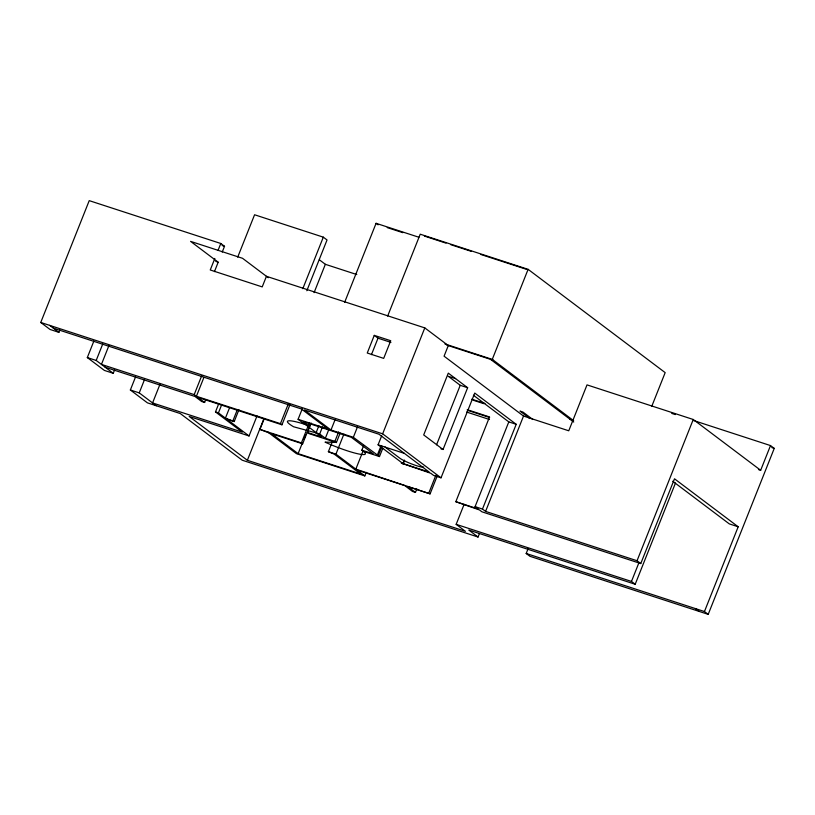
<?xml version="1.0" encoding="UTF-8"?>
<svg xmlns="http://www.w3.org/2000/svg" width="815" height="815" viewBox="0 0 815 815"><rect width="100%" height="100%" fill="white"/><g stroke="black" fill="none" stroke-linecap="round" stroke-linejoin="round"><path stroke-width="1.22" d="M59.821 329.983L58.884 332.337L50.01 329.443L40.75 322.465L89.232 200.643L220.794 243.491L224.522 246.303L222.23 252.059M114.66 369.776L113.254 373.311L104.381 370.418L87.317 357.561L93.868 341.078M113.254 373.311L96.19 360.454L102.751 343.971M108.935 345.57L101.447 364.407L194.194 394.613L196.405 396.284L280.441 423.657L281.959 424.798L289.926 404.79M479.444 533.489L478.038 537.024L242.208 460.21L180.309 413.562L147.423 402.855L130.359 389.988L135.504 377.039M156.297 405.748L139.233 392.881L144.387 379.933M160.097 384.008L152.568 402.936L242.361 432.174L215.486 411.932L218.766 403.69M214.834 258.457L210.25 269.979L262.216 286.9L266.434 276.305L424.798 327.895L448.291 345.591L444.073 356.186L523.525 416.058L568.748 430.789L587.014 384.884L693.259 419.491L760.67 470.286L770.501 445.571L693.412 420.459M218.043 250.399L220.794 243.491M214.447 271.639L218.104 262.42M237.705 257.143L254.575 214.763L323.311 237.155L327.039 239.967L306.837 290.741M194.194 394.613L201.692 375.786M196.405 396.284L203.903 377.447M105.176 367.219L194.968 396.467L201.672 401.51L204.626 402.478L205.563 400.124M238.907 409.782L234.231 421.549L225.419 418.146L218.44 412.889L221.721 404.647M225.419 418.146L229.636 407.551M232.988 420.611L237.206 410.016M302.823 288.653L323.311 237.155M464.132 504.332L456.166 524.34L465.426 531.319L247.363 460.292L189.192 416.455L249.054 435.954L257.041 415.884M247.363 460.292L263.805 418.971M314.081 292.646L325.348 264.305L319.337 259.771M268.767 432.796L259.954 429.403L264.172 418.808M280.441 423.657L288.408 403.649M363.724 445.448L361.85 450.175L373.362 453.924L351.245 437.258L303.231 421.62L308.345 425.471L304.728 424.289L298.096 419.297L302.324 408.672M344.602 302.416L376.082 223.31L418.869 237.246M310.637 423.759L302.64 443.839L301.397 442.902L309.384 422.822M332.602 441.058L328.374 451.683L334.221 454.118L360.607 474.004L298.117 453.649L302.334 443.054M303.74 439.53L305.615 434.813M340.15 433.081L336.391 442.535L308.936 433.59L307.408 432.439L311.157 423.026M307.408 432.439L321.721 437.105L316.057 432.836L318.869 425.746M336.391 442.535L334.873 441.384L325.338 438.276L319.674 434.008L322.495 426.928M325.338 438.276L328.628 430.014M382.775 448.301L379.484 456.563L353.343 437.298L330.982 430.004L335.199 419.419M374.268 335.373L367.249 353.027L383.692 358.376L390.721 340.721L374.268 335.373L378.007 338.184L390.925 342.392M334.873 441.384L338.632 431.94M371.446 354.657L378.007 338.184M387.655 316.067L420.224 234.2L528.11 269.337L665.172 372.628L651.735 406.4M437.115 476.204L430.096 493.859L355.829 469.145L335.933 454.149L343.899 434.14M353.343 437.298L357.561 426.703M355.829 469.145L362.858 451.479M267.524 431.858L296.405 453.629L364.814 475.909L366.22 472.374M404.586 460.363L403.231 463.776L378.089 444.817L381.705 435.74M770.501 445.571L774.25 448.393L708.204 614.357L704.455 611.535L738.186 526.785L674.504 478.802L640.773 563.552L637.045 560.74L485.587 511.402L482.48 509.059L516.201 424.309L474.748 393.075L441.027 477.824L382.643 433.835L424.798 327.895M377.253 455.31L381.002 445.887M378.241 455.626L382.001 446.182M404.311 460.159L402.956 463.562L429.271 472.13L378.975 434.232L304.311 409.914L330.982 430.004M364.814 475.909L357.072 470.072L404.77 485.608L412.502 491.445L415.467 492.403L416.873 488.878M436.565 444.766L460.231 385.301L448.209 376.245L455.616 378.649M443.044 449.503L467.637 387.716L448.291 373.138L423.698 434.935L443.044 449.503L440.925 448.821M428.853 492.922L435.872 475.267M573.658 420.713L492.27 359.384L528.11 269.337M640.773 563.552L481.91 511.8L479.424 509.925L455.819 501.704L489.54 416.954L467.26 409.701M455.819 501.704L478.181 508.988L475.074 506.655L508.805 421.895L473.413 395.234M485.587 511.402L523.525 416.058M708.204 614.357L529.933 556.299L526.195 553.477L528.069 548.76M637.045 560.74L693.259 419.491M675.482 483.03L635.201 584.253L631.472 581.441L638.97 562.615M336.116 442.321L325.063 442.148A31.439 4.157 21.7 0 0 356.909 453.578A31.439 4.157 21.7 0 0 363.093 451.113M424.421 236.095L446.019 243.135M450.817 244.694L471.202 251.336M480.799 254.463L526.388 269.307M387.227 227.589L402.834 232.672M325.348 264.305L356.797 274.553M222.118 245.519L224.522 246.303M215.792 261.411L218.196 262.196L190.567 241.372L242.534 258.294L268.298 277.711M671.733 413.399L675.35 414.57M771.846 447.608L774.25 448.393M444.939 343.971L492.27 359.384M446.875 345.132L493.513 360.322M758.449 469.562L760.67 470.286M570.001 419.236L572.965 420.194M460.231 385.301L467.637 387.716M471.742 399.197L484.935 403.486M473.158 400.185L483.906 403.69M508.805 421.895L516.201 424.309M467.331 410.251L489.611 417.514M466.618 412.044L489.509 419.501M738.186 526.785L729.303 523.892L672.701 481.237M40.75 322.465L382.643 433.835M53.362 328.17L301.356 408.947L328.017 429.047L298.096 419.297M378.089 444.817L404.403 453.395M87.317 357.561L96.19 360.454M316.057 432.836L319.674 434.008M403.231 463.776L401.265 463.124L430.789 473.281L433.621 475.41L441.027 477.824M281.959 424.798L197.923 397.425L204.626 402.478M379.484 456.563L363.368 451.316L361.85 450.175M215.486 411.932L218.44 412.889M259.954 429.403L301.397 442.902M328.374 451.683L335.933 454.149M234.231 421.549L226.662 419.083L249.054 435.954M302.64 443.839L271.731 433.763L298.117 453.649M130.359 389.988L139.233 392.881M475.074 506.655L482.48 509.059M430.096 493.859L407.724 486.575L415.467 492.403M456.166 524.34L631.472 581.441M635.201 584.253L468.778 530.045L478.038 537.024M526.195 553.477L704.455 611.535M376.082 223.31L378.099 224.828M490.559 359.364L573.74 422.048M532.837 419.511L522.965 412.064L520.001 411.106L529.882 418.543M695.572 608.642L699.321 611.464M49.633 325.358L58.884 332.337M385.098 446.936A13.417 1.773 21.7 0 0 385.964 447.751L399.778 458.162A13.417 1.773 21.7 0 0 412.981 464.469A13.417 1.773 21.7 0 0 423.678 466.985M316.709 433.05L293.594 426.775A31.439 4.157 21.7 0 1 305.38 424.503L316.709 433.05"/></g></svg>
